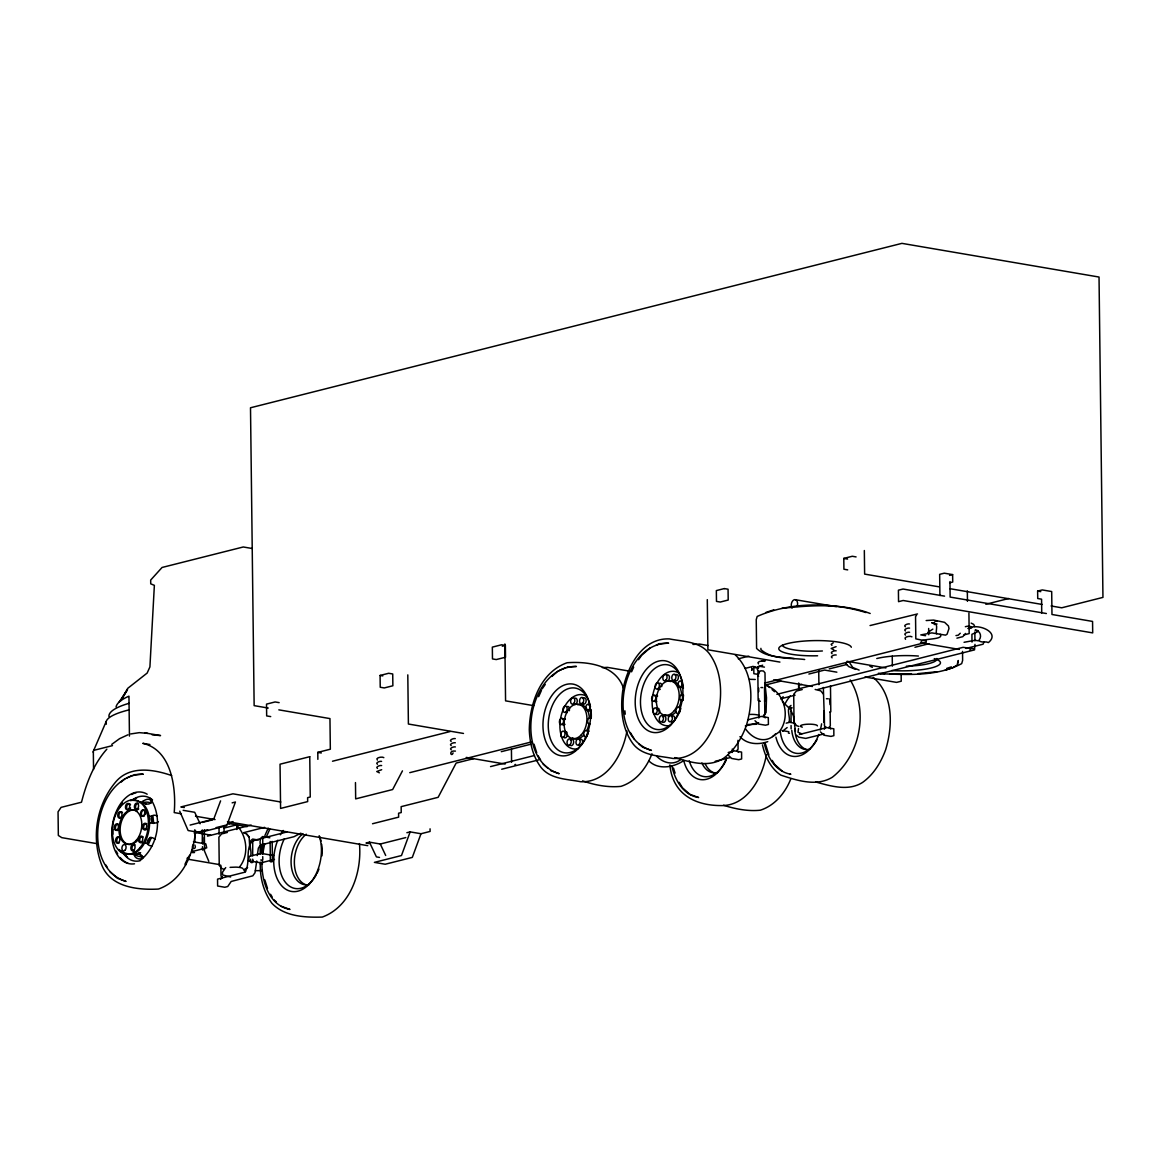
<?xml version="1.0" encoding="UTF-8"?>
<svg xmlns="http://www.w3.org/2000/svg" width="1161" height="1161" viewBox="0 0 1161 1161"><rect width="100%" height="100%" fill="white"/><g stroke="black" fill="none" stroke-linecap="round" stroke-linejoin="round"><path stroke-width="1.5" d="M823.686 722.316L824.005 710.808M130.554 800.684L136.78 797.796L131.106 800.379C164.615 798.391 147.708 872.448 119.002 849.489M195.556 830.449C193.785 854.032 182.262 880.778 158.389 889.065C137.535 890.124 110.411 887.294 101.689 864.887C91.124 837.879 96.523 805.444 114.823 783.022C128.697 765.172 152.947 769.104 171.654 775.548M260.34 862.173C259.687 876.599 263.213 891.474 271.863 903.229C284.416 916.653 305.038 917.553 322.308 917.074C350.912 906.523 362.029 871.679 359.446 843.583M262.705 854.119L264.664 843.742M256.741 860.983L255.014 872.738L252.808 875.815L231.17 881.475L227.73 886.525L224.828 887.265L217.615 886.003L217.557 879.138L245.029 872.143C250.515 863.189 245.392 850.868 251.516 842.059L254.956 840.114L286.767 832.002M257.278 855.599L258.352 848.183L259.73 846.035M202.682 837.473L202.682 843.96M791.033 707.397L791.047 722.157M252.721 841.072L252.663 855.788M262.763 838.532L262.705 853.248M187.864 858.095L184.991 864.219M220.677 879.356L222.143 876.744M261.631 848.735L262.865 843.8M626.969 730.951C622.862 753.982 607.609 782.862 580.718 781.745C566.989 778.973 550.691 779.408 541.07 767.465C532.884 756.624 529.808 743.142 529.3 729.79C529.663 703.581 540.286 672.263 567.105 662.742C588.685 661.131 617.405 665.587 624.008 689.997M732.054 752.502L733.534 749.89M758.801 718.035L759.221 716.337M766.391 754.781C762.284 777.812 747.031 806.692 720.139 805.574C693.523 805.328 672.451 792.978 669.882 764.896M824.295 729.224L825.761 726.612M957.433 663.497L958.318 660.522L957.448 664.774L952.949 667.648L945.112 670.216M420.993 833.743L410.152 831.886L401.474 855.541L374.393 862.376L385.234 864.234L412.315 857.398L420.993 833.743L430.092 831.436L430.063 828.823M220.59 800.872L213.74 819.1L190.114 825.065M93.344 752.473A64.523 13.526 -0.7 0 1 93.722 750.354L106.202 721.489M151.423 837.458L148.623 843.742L144.515 843.046M264.897 835.572L268.22 828.127M266.362 836.892L269.831 829.128M538.66 696.658L541.432 690.447M631.584 671.827L633.659 667.169M651.974 753.75C646.474 768.089 636.039 781.527 620.961 786.36C608.016 787.68 594.751 785.068 582.532 780.874M790.728 779.075C785.271 792.861 774.866 805.516 760.397 810.189C747.989 811.539 735.305 808.956 723.521 805.255M225.713 867.601L222.52 872.172L222.549 874.93L230.604 876.99M960.263 633.238L958.202 635.227L955.967 635.575M965.502 633.456L962.788 636.663L956.911 638.158M402.461 770.86L392.65 789.538L355.672 798.87L355.469 782.572M185.484 865.206L185.978 864.263M239.805 866.657C249.441 854.264 246.959 834.846 235.756 824.295M126.723 690.94L120.831 700.663L127.71 688.357L147.157 673.061L149.914 666.907L154.369 585.362L150.727 583.823L150.683 580.05L162.061 567.468L243.273 546.976L252.198 548.5M798.536 728.586L797.999 732.272L801.874 733.854M118.988 702.216L127.55 689.547M542.129 688.894L545.249 684.468M638.521 659.724L641.641 655.312L650.175 647.838M764.46 701.026L765.331 700.591L764.997 672.858L763.488 671.014L760.832 670.797L757.828 672.814L758.162 700.547L760.339 701.273M453.109 752.923C451.44 757.77 447.812 750.079 455.431 751.094M187.124 858.313L187.937 857.369M188.895 856.252L189.809 855.164M247.612 867.514L244.507 869.299M932.834 629.117L927.77 632.484M106.856 749.15C93.562 763.982 86.407 783.196 81.502 802.222L61.083 807.374L58.05 811.858L58.34 835.456L61.765 837.647L97.277 843.713M763.372 715.669L766.071 712.52L766.492 697.732L764.925 683.176M121.165 782.064L124.822 778.857M140.249 860.374C158.244 846.325 163.164 817.184 150.219 798.275M551.852 676.457L556.729 672.175M758.597 674.556L757.741 675.687L758.626 676.384M111.761 744.361L119.568 738.672L127.913 734.811M782.688 731.096L787.158 727.555M772.558 736.582L779.06 732.025C791.309 716.976 784.546 691.143 765.723 685.425M158.375 821.741C150.828 827.474 147.447 812.018 157.011 815.791M194.526 852.537L192.465 852.595L192.421 849.228M791.004 705.424C785.547 708.544 790.83 717.44 789.03 722.2M228.63 824.121L233.042 821.538M300.859 833.148L293.98 836.704L262.038 844.715M682.842 761.181C672.93 767.552 658.055 769.99 648.955 760.992M763.445 716.468L764.838 714.697L764.518 688.154M736.698 750.949L738.077 749.164L737.975 740.312M829.926 712.215L830.797 711.78L830.478 685.788M828.925 727.671L830.318 725.886L830.144 711.737M126.36 778.16L132.499 775.403M140.626 852.74L135.968 854.83L131.861 854.133M557.948 671.116L565.61 667.662M656.313 645.066L659.375 643.687L668.634 643.179C620.003 642.701 604.271 736.176 651.423 750.398L642.759 747.263L639.014 743.983M833.221 642.875L831.145 644.311L831.929 645.371M759.425 672.988L756.595 674.164L753.866 673.699L753.794 667.807L758.583 667.56M916.537 615.272L915.55 616.535L915.811 638.855L926.202 641.017L926.217 642.309L764.606 683.089M977.431 631.874L971.917 634.312L972.004 642.091M765.926 612.428L773.763 609.859M946.665 668.431L951.367 666.878M969.856 649.797L970.611 649.55M380.082 675.455L388.674 673.278L392.723 673.975L392.868 685.774L384.276 687.936L380.227 687.254L380.082 675.455L382.782 675.92M847.704 569.877L843.916 569.224L843.786 558.412L852.29 556.264L856.078 556.917M502.292 646.213L505.369 645.429L505.514 657.228L496.269 659.564L492.482 658.911L492.337 647.127L501.581 644.79L505.369 645.429M93.722 750.354L112.472 745.623M949.538 575.392L952.63 574.608L952.717 582.038L949.64 582.822M317.867 759.338L317.795 752.372L330.334 749.208L329.956 718.586L278.829 709.85M332.51 761.224L450.207 731.517M738.294 658.809L748.83 656.154M870.053 625.547L917.509 613.937M1041.736 612.979L1041.577 599.192L1037.731 598.525L1037.629 591.094L1042.259 589.933L1051.692 591.544L1051.968 614.488L1092.559 621.425L1092.704 632.89L903.171 600.498L898.541 601.659L898.411 590.194L903.026 589.033L944.561 596.13M761.979 661.001L765.346 660.145M985.834 604.271L1008.691 598.51M744.999 668.417L752.894 666.429L755.898 666.936M232.142 802.846L235.422 802.019L226.743 825.689L199.663 832.51L188.126 830.536L179.752 811.191M202.275 822.438L212.782 819.797M921.181 641.438C922.516 638.361 944.793 639.972 940.163 634.283M409.76 772.66L530.969 742.068M473.47 758.699L456.142 763.067L438.132 797.317L401.155 806.648L401.227 812.555L398.586 813.222L398.644 817.141L372.521 823.744M501.291 751.675L530.983 744.172M765.259 685.048L780.947 681.086M808.869 674.033L824.557 670.071L836.863 672.175M829.201 668.91L846.688 664.498M914.941 647.272L928.931 643.731M963.935 634.907L969.174 633.572L968.927 613.124M223.986 828.069L236.713 824.847L236.786 829.505M801.787 684.337L798.608 685.15L798.652 688.72M207.485 836.123L251.226 825.094M490.537 766.594L534.452 755.506M776.883 694.322L963.079 647.33L973.469 648.709M965.996 648.448L983.091 644.21L984.02 641.902M243.636 832.669L264.635 827.358M501.712 769.235L538.602 759.918M781.019 698.733L795.067 695.192M817.91 689.416L974.529 649.884L974.993 644.37M193.219 851.274L206.731 847.864L205.845 843.945L193.437 841.827M786.171 723.172L789.567 722.316L794.704 723.201M274.46 859.445L260.964 862.855L248.556 860.736L249.267 856.397L261.181 853.393L273.59 855.512M405.799 837.574L380.286 844.018L369.445 842.16L366.02 843.017L369.125 843.554M406.872 832.713L410.152 831.886M728.208 752.502L734.608 750.877L741.574 752.096L741.632 758.96L738.73 759.7L731.749 758.481L728.223 755.187M194.235 833.105L207.674 829.738M216.077 827.633L226.163 825.108M747.902 719.791L761.326 716.424L768.292 717.6L768.408 724.479L765.505 725.204L758.525 724.043L754.998 720.749M799.378 734.478L826.835 727.599L833.816 728.818L833.859 735.682L830.957 736.408L823.991 735.203L820.45 731.909M745.318 725.973L758.626 722.722M767.769 741.647C758.467 744.97 746.929 744.433 739.949 736.669M824.092 733.926L805.778 738.396L798.812 737.177L796.548 735.232M715.22 761.268L730.196 757.611M130.758 733.941L139.305 732.649L147.665 733.36M262.386 870.547L255.333 870.721M514.845 764.606L515.615 764.446M967.853 628.42C975.69 628.754 970.262 624.821 965.342 626.708M802.222 689.561L796.417 691.042L793.703 694.263L794.051 722.548L796.635 725.654L798.812 726.452M227.396 832.452L221.577 833.917L218.892 837.139L219.24 865.438L221.954 868.559L224.247 869.386M926.159 620.554L933.531 620.076L944.59 622.325L948.45 625.997L948.987 628.551L947.071 634.225L945.533 635.14L931.819 632.89L920.789 634.893L925.578 635.706M934.17 624.487L937.043 624.023M969.42 627.941C978.752 623.312 1000.797 632.687 988.359 642.599C986.284 640.872 979.797 643.455 979.057 640.103C982.206 636.373 980.073 630.394 975.008 630.162L978.201 630.699M781.992 608.32C811.147 605.316 842.276 602.907 870.184 613.487M936.883 671.755L918.177 673.612M934.547 621.019L937.087 620.903M230.081 867.354L235.915 867.122A9.056 1.901 -0.7 0 1 242.533 868.254L243.055 868.863M756.783 724.246L748.105 724.479M692.928 644.442L699.575 644.065L708.123 645.531M567.149 666.98L576.407 666.458C527.776 665.979 512.03 759.454 559.196 773.676L550.532 770.541M602.356 667.633L607.348 667.357L629.552 671.145M134.037 774.721L143.282 774.198C94.621 773.647 78.861 867.252 126.07 881.417L117.406 878.282L109.918 871.708M911.516 673.975L889.689 673.946M749.527 679.316L755.245 679.475M152.207 845.759C142.672 846.645 148.753 832.843 155.023 839.418M152.193 734.855L160.552 735.566L144.907 732.91M760.934 687.544L762.748 687.559M826.414 698.733L828.214 698.748M964.051 642.294L975.08 640.291L978.636 640.857M794.168 658.548C781.614 656.836 766.245 657.794 756.595 648.462L756.246 619.655L757.19 616.447C790.481 601.717 831.465 602.008 866.062 612.558M804.689 659.506C790.264 657.692 772.486 659.854 760.919 649.623L760.905 648.346M878.398 673.278L884.842 673.656M880.314 673.728C907.336 674.672 937.159 676.718 961.685 663.628L962.629 660.406L962.527 651.408M788.711 707.644L792.194 707.847M789.451 733.273L788.377 733.084M271.485 861.897L270.368 861.694L270.121 841.464M909.513 623.95C908.018 623.413 902.852 625.344 905.377 626.824M909.571 628.116C908.076 627.579 902.91 629.509 905.42 630.989M909.614 632.266C908.12 631.729 902.953 633.674 905.478 635.14M836.109 646.648L831.189 648.477L833.801 649.768M836.167 650.813C834.672 650.276 829.505 652.206 832.031 653.687M836.21 654.978C834.715 654.427 829.549 656.371 832.074 657.837M762.661 665.195L757.741 667.009L757.248 669.346L759.091 671.58M455.272 738.614C453.777 738.077 448.61 740.007 451.136 741.487M455.33 742.779C453.835 742.227 448.668 744.172 451.179 745.638M455.373 746.929C453.878 746.392 448.712 748.337 451.237 749.803M381.577 761.384C380.082 760.847 374.916 762.777 377.441 764.257M381.635 765.549C380.126 765.012 374.974 766.942 377.485 768.422M381.679 769.699L376.759 771.528L379.371 772.82M757.799 671.116L758.931 671.29M952.63 574.608L944.285 573.186L939.655 574.347L939.917 595.535M1037.629 591.094L1040.778 591.631M843.786 558.412L847.574 559.065M939.205 586.856L864.626 574.1L864.335 550.517M949.858 588.671L1042.201 604.46M1051.082 605.969L1061.735 607.798L1102.95 597.393L1099.032 277.044L901.923 243.36L250.5 407.772L254.143 705.641L268.249 708.05M1046.38 613.53L950.133 597.073L949.945 581.574M934.924 623.312L931.732 622.76C940.004 622.76 934.895 630.945 936.695 633.819M795.43 599.715L836.297 606.695M911.965 636.823C910.34 635.488 902.91 637.012 905.522 639.305M920.484 642.773L959.363 649.42M847.037 661.306L885.901 667.952M779.931 662.089L707.905 649.783L707.296 599.642M864.96 676.979L896.582 682.392L901.226 681.217L901.139 674.091M764.91 661.422C763.285 660.087 755.855 661.61 758.467 663.903M764.446 667.125L759.018 666.196L757.756 667.314L758.525 668.068M773.574 679.853L812.453 686.499M815.167 689.46L820.74 690.839L823.338 694.031M782.021 730.545L788.856 731.72M533.683 705.656L505.572 700.852L504.875 643.949M789.857 774.053L790.844 774.227C775.533 771.775 767.116 756.856 764.185 742.88M463.486 733.447L408.396 724.029L407.801 674.875M279.148 702.637L275.099 701.955L266.522 704.117L266.667 715.916L270.716 716.598M466.243 757.422L505.122 764.069M383.827 757.625C382.201 756.275 374.771 757.799 377.383 760.092M317.795 752.372L321.292 752.981M149.929 744.535L142.818 743.33C171.755 749.977 176.298 788.304 174.208 812.584L181.319 813.803M280.802 802.004L232.926 793.819L180.855 806.953L184.323 807.548M140.263 801.729L144.37 802.44M183.162 810.32L194.714 812.294L200.113 823.759M195.512 816.227L215.061 819.564M227.483 821.683L367.776 845.672M229.312 823.599L247.133 826.647M148.869 815.922L152.976 816.618L153.673 823.41L149.58 822.714M379.487 857.428L376.396 856.891L369.445 842.16M194.569 832.364L210.605 835.107M187.85 859.198L219.821 864.655M269.845 837.778L262.691 836.53C257.118 839.548 262.473 848.56 260.644 853.291M258.381 840.056L252.648 839.055C247.075 842.073 252.43 851.1 250.602 855.831M971.147 623.109L973.702 624.4L974.776 626.621M244.115 832.988L246.408 833.816L249.136 837.023L249.818 848.836M829.201 727.207L830.739 729.05M763.72 716.018L765.244 717.861M736.974 750.485L738.498 752.343M815.748 781.977C830.725 786.099 848.328 791.526 862.565 782.441C873.711 774.46 880.909 762.487 885.611 749.832C892.896 726.147 893.622 694.873 873.261 677.443M674.759 757.582C690.142 762.197 708.384 767.856 723.143 758.612C734.289 750.63 741.487 738.672 746.189 726.002C753.3 702.797 754.186 672.611 735.189 654.804M281.325 906.306L289.989 909.44C269.686 905.841 262.212 882.781 261.922 864.655M260.34 864.234L262.386 864.19L262.342 860.809M260.732 860.011L262.778 859.967L262.734 856.6M859.125 670.1L852.813 667.517L849.983 663.352M855.512 669.375L848.691 666.574L845.658 663.468M790.22 709.182L782.383 701.534M222.273 877.745L220.996 875.945L220.866 865.322M767.131 685.425L769.612 687.53M772.08 689.619L774.561 691.724M782.18 771.093L774.692 764.518L772.21 760.426M543.043 763.967L548.036 768.35M273.836 899.731L276.333 901.923M122.253 852.406C116.115 847.167 136.055 865.38 122.979 853.074M829.578 698.98L830.057 704.654M824.136 712.186L823.338 687.472M825.689 727.642L824.47 725.843L824.295 711.693M243.737 869.952L245.624 871.664M791.207 711.069L793.442 715.96L795.445 731.198M249.136 837.023L246.408 833.816M732.228 749.121L733.171 750.674M850.186 679.954C868.834 710.372 860.432 755.332 832.306 777.26C816.502 786.911 797.027 780.468 780.802 775.113C770.512 768.176 765.172 756.595 762.443 744.84M679.141 782.325L682.465 787.797L689.953 794.371L698.617 797.505C683.336 795.125 674.875 780.076 671.958 766.158M630.307 732.489L634.443 739.325M538.065 755.767L540.562 759.875M270.528 894.26L272.182 896.989M105.782 864.887L107.436 867.615M208.82 861.36L203.451 848.575M380.286 844.018L385.684 855.468M106.391 724.174L106.057 723.288A89.324 18.721 -0.7 0 1 129.132 709.864M765.172 743.055L768.887 754.955M673.482 768.031L675.063 773.124M534.045 744.201L536.716 752.705M264.853 879.951L267.509 888.455M624.894 710.822L625.228 714.189M974.848 631.947L974.95 640.814M967.331 590.876L967.461 601.354M928.669 628.478L928.742 634.704M892.243 656.168L892.359 666.153M818.723 669.708L818.911 684.685M798.695 682.987L798.783 689.779M791.076 725.509L791.12 728.861M758.67 688.11L758.713 691.651M758.801 698.733L758.989 714.654M511.42 748.961L511.58 762.269M272.182 841.42L272.429 861.651M262.139 843.96L262.27 854.075M260.108 845.687L260.209 854.119M252.706 859.14C254.927 863.813 248.57 863.871 250.645 859.184M224.073 825.906L224.058 833.438M219.023 827.662L219.095 834.309M204.307 829.868L204.568 850.012M202.261 829.912L202.42 843.35M202.464 846.703L202.507 850.055M194.685 829.854L194.83 841.667M194.874 845.034C197.109 849.721 190.752 849.794 192.828 845.077M129.452 736.074L128.958 696.165A125.751 26.355 -0.7 0 0 116.085 706.947M93.33 751.414L93.548 769.438M792.063 608.161A4.847 3.12 -80.3 0 1 792.107 601.732A4.847 3.12 -80.3 0 1 796.402 600.266A4.847 3.12 -80.3 0 1 797.099 606.448M934.286 658.621A36.31 7.619 -0.7 0 1 932.762 667.575A36.31 7.619 -0.7 0 1 891.706 670.521M872.39 667.285A36.31 7.619 -0.7 0 1 869.821 666.095M876.773 658.534A36.31 7.619 -0.7 0 1 918.395 656.052M936.825 658.519A32.784 6.879 -0.7 0 1 906.378 666.196M817.591 655.776A36.31 7.619 -0.7 0 1 778.871 649.159A36.31 7.619 -0.7 0 1 812.598 640.64A36.31 7.619 -0.7 0 1 851.318 647.257M822.394 650.973A32.784 6.879 -0.7 0 1 782.34 645.211M319.188 835.702A36.31 23.394 -80.3 0 1 295.721 891.561A36.31 23.394 -80.3 0 1 277.784 840.216M280.411 834.803A36.31 23.394 -80.3 0 1 283.211 830.449M319.652 836.762A32.784 21.116 -80.3 0 1 321.016 841.101M321.626 844.178A32.784 21.116 -80.3 0 1 321.989 855.831M318.927 869.067A32.784 21.116 -80.3 0 1 316.909 873.594M316.155 875.002A32.784 21.116 -80.3 0 1 286.114 883.173A32.784 21.116 -80.3 0 1 284.387 838.75M309.436 884.479A27.472 17.691 -80.3 0 1 291.367 866.483A27.472 17.691 -80.3 0 1 303.006 833.642M308.042 885.306A27.472 17.691 -80.3 0 1 294.372 863.61A27.472 17.691 -80.3 0 1 306.286 834.208M128 863.262A36.31 23.394 -80.3 0 1 120.163 857.515M117.682 853.901A36.31 23.394 -80.3 0 1 116.289 851.129M112.878 834.178A36.31 23.394 -80.3 0 1 113.023 829.491M119.554 807.301A36.31 23.394 -80.3 0 1 122.355 802.962M131.643 794.516A36.31 23.394 -80.3 0 1 136.287 792.644M134.516 863.799A36.31 23.394 -80.3 0 1 112.69 823.425A36.31 23.394 -80.3 0 1 147.186 794.211M142.818 857.065A27.472 17.691 -80.3 0 1 139.842 856.208M133.791 799.116A32.784 21.116 -80.3 0 1 152.541 799.929M140.133 860.736A32.784 21.116 -80.3 0 1 122.892 852.493M143.224 802.236A27.472 17.691 -80.3 0 1 145.836 804.283M151.83 816.43A27.472 17.691 -80.3 0 1 152.526 823.222M150.277 837.255A27.472 17.691 -80.3 0 1 147.476 843.554M139.48 852.537A27.472 17.691 -80.3 0 1 134.821 854.641M142.643 856.528A27.472 17.691 -80.3 0 1 135.155 854.917M145.125 802.222A27.472 17.691 -80.3 0 1 151.22 803.122M137.419 840.549A17.386 11.189 -80.3 0 1 135.634 842.262M134.691 842.944A17.386 11.189 -80.3 0 1 120.193 827.909A17.386 11.189 -80.3 0 1 137.056 811.104M138.725 808.912A3.207 2.061 -80.3 0 1 135.532 806.997A3.207 2.061 -80.3 0 1 138.667 803.485M129.742 803.833A3.207 2.061 -80.3 0 1 130.525 804.776M130.569 807.911A3.207 2.061 -80.3 0 1 130.235 808.651M127.71 809.798A3.207 2.061 -80.3 0 1 126.767 806.097A3.207 2.061 -80.3 0 1 129.234 803.644M122.036 812.134A3.207 2.061 -80.3 0 1 122.471 812.526M122.529 816.952A3.207 2.061 -80.3 0 1 121.6 818.012M121.049 818.244A3.207 2.061 -80.3 0 1 118.93 815.225A3.207 2.061 -80.3 0 1 121.528 811.945M118.088 830.231A3.207 2.061 -80.3 0 1 115.461 827.038A3.207 2.061 -80.3 0 1 118.973 824.745M119.017 829.186A3.207 2.061 -80.3 0 1 118.596 829.796M118.93 843.307A3.207 2.061 -80.3 0 1 116.927 839.476A3.207 2.061 -80.3 0 1 120.352 837.589M142.397 842.48A3.207 2.061 -80.3 0 1 139.77 839.301A3.207 2.061 -80.3 0 1 143.267 837.008M134.125 850.969A3.207 2.061 -80.3 0 1 132.035 847.53A3.207 2.061 -80.3 0 1 135.111 844.845M145.285 811.176A3.207 2.061 -80.3 0 1 145.328 814.311M144.574 815.661A3.207 2.061 -80.3 0 1 141.381 813.745A3.207 2.061 -80.3 0 1 144.501 810.233M146.837 829.143A3.207 2.061 -80.3 0 1 146.33 829.593M145.778 829.825A3.207 2.061 -80.3 0 1 143.703 826.4A3.207 2.061 -80.3 0 1 146.765 823.715M108.945 716.511A100.31 21.029 -0.7 0 1 129.045 703.305M680.723 759.599A28.053 20.637 75.8 0 1 656.531 756.087M588.061 733.302A32.784 21.116 -80.3 0 1 554.305 746.247A32.784 21.116 -80.3 0 1 558.992 695.004A32.784 21.116 -80.3 0 1 590.485 706.86M590.993 710.01A32.784 21.116 -80.3 0 1 591.239 718.34M578.28 748.656A27.472 17.691 -80.3 0 1 560.444 719.24A27.472 17.691 -80.3 0 1 586.682 696.266M567.395 706.512A3.207 2.061 -80.3 0 1 569.543 709.11M569.47 709.937A3.207 2.061 -80.3 0 1 569.267 710.75M566.916 712.81A3.207 2.061 -80.3 0 1 565.973 712.23M566.771 732.112A3.207 2.061 -80.3 0 1 567.105 732.678M567.41 734.173A3.207 2.061 -80.3 0 1 565.886 737.598A3.207 2.061 -80.3 0 1 563.506 736.742M564.725 731.822A3.207 2.061 -80.3 0 1 565.813 731.546M577.743 704.8A17.386 11.189 -80.3 0 1 589.309 717.454M589.033 723.419A17.386 11.189 -80.3 0 1 586.827 730.516M586.9 736.161A3.207 2.061 -80.3 0 1 583.78 735.044A17.386 11.189 -80.3 0 1 572.417 737.961M570.472 740.007A3.207 2.061 -80.3 0 1 573.258 740.225A3.207 2.061 -80.3 0 1 572.939 744.52A3.207 2.061 -80.3 0 1 570.095 745.057M582.967 698.545A3.207 2.061 -80.3 0 1 585.855 698.966A3.207 2.061 -80.3 0 1 585.144 703.435A3.207 2.061 -80.3 0 1 582.256 703.015M574.564 698.443A3.207 2.061 -80.3 0 1 577.249 700.809A3.207 2.061 -80.3 0 1 574.637 704.509M579.412 739.905A3.207 2.061 -80.3 0 1 582.198 740.123A3.207 2.061 -80.3 0 1 581.879 744.419A3.207 2.061 -80.3 0 1 579.034 744.956M562.838 719.428A3.207 2.061 -80.3 0 1 565.378 719.283M565.015 724.319A3.207 2.061 -80.3 0 1 562.113 723.898M591.341 710.242A3.207 2.061 -80.3 0 1 588.453 709.821M589.164 705.351A3.207 2.061 -80.3 0 1 590.209 704.669M588.192 730.995A3.207 2.061 -80.3 0 1 589.251 731.14M583.78 735.044A3.207 2.061 -80.3 0 1 585.768 730.574A3.207 2.061 -80.3 0 1 587.858 734.013M590.325 723.709A3.207 2.061 -80.3 0 1 587.698 720.517A3.207 2.061 -80.3 0 1 591.21 718.224M726.583 757.712A36.31 23.394 -80.3 0 1 703.653 779.713A36.31 23.394 -80.3 0 1 683.684 760.411M726.176 760.194A32.784 21.116 -80.3 0 1 689.242 760.789M717.701 772.486A27.472 17.691 -80.3 0 1 701.912 762.995M716.192 773.299A27.472 17.691 -80.3 0 1 705.075 763.546M802.324 727.149A8.475 1.771 -0.7 0 1 806.155 724.304A8.475 1.771 -0.7 0 1 817.388 725.886M749.977 714.421A8.475 1.771 -0.7 0 1 759.323 715.495M775.432 733.97A28.053 20.637 75.8 0 1 745.522 728.847M680.854 708.442A32.784 21.116 -80.3 0 1 646.271 722.621A32.784 21.116 -80.3 0 1 652.903 670.042A32.784 21.116 -80.3 0 1 683.394 688.371M683.466 695.062A32.784 21.116 -80.3 0 1 682.915 700.17M670.507 725.378A27.472 17.691 -80.3 0 1 653.875 713.754A27.472 17.691 -80.3 0 1 656.4 684.221M657.184 682.741A27.472 17.691 -80.3 0 1 678.909 672.988M659.622 683.234A3.207 2.061 -80.3 0 1 661.712 686.659M660.246 689.257A3.207 2.061 -80.3 0 1 659.158 689.532M658.635 689.344A3.207 2.061 -80.3 0 1 658.2 688.952M658.548 708.442A3.207 2.061 -80.3 0 1 658.998 708.834M659.564 710.097A3.207 2.061 -80.3 0 1 658.374 714.117A3.207 2.061 -80.3 0 1 655.733 713.464M656.444 708.979A3.207 2.061 -80.3 0 1 657.503 708.297M669.97 681.522A17.386 11.189 -80.3 0 1 681.594 695.642M681.26 700.141A17.386 11.189 -80.3 0 1 679.054 707.238M676.065 711.795A17.386 11.189 -80.3 0 1 664.658 714.683M662.699 716.729A3.207 2.061 -80.3 0 1 665.485 716.947A3.207 2.061 -80.3 0 1 665.166 721.242A3.207 2.061 -80.3 0 1 662.321 721.779M675.194 675.267A3.207 2.061 -80.3 0 1 678.097 675.687A3.207 2.061 -80.3 0 1 677.371 680.157A3.207 2.061 -80.3 0 1 674.483 679.736M666.791 675.165A3.207 2.061 -80.3 0 1 669.462 677.937A3.207 2.061 -80.3 0 1 666.356 681.043M665.906 680.651A3.207 2.061 -80.3 0 1 665.572 680.085M671.639 716.627A3.207 2.061 -80.3 0 1 674.439 716.845A3.207 2.061 -80.3 0 1 674.12 721.141A3.207 2.061 -80.3 0 1 671.261 721.678M655.065 696.136A3.207 2.061 -80.3 0 1 657.619 696.005M656.734 701.476A3.207 2.061 -80.3 0 1 654.354 700.62M683.06 687.414A3.207 2.061 -80.3 0 1 680.68 686.543M681.391 682.073A3.207 2.061 -80.3 0 1 681.899 681.623M678.619 713.318A3.207 2.061 -80.3 0 1 675.978 711.504A3.207 2.061 -80.3 0 1 677.821 707.354A3.207 2.061 -80.3 0 1 680.143 709.908M679.882 711.533A3.207 2.061 -80.3 0 1 679.562 712.274M683.06 699.981A3.207 2.061 -80.3 0 1 680.273 699.764A3.207 2.061 -80.3 0 1 680.593 695.468A3.207 2.061 -80.3 0 1 683.437 694.946M821.611 723.825A36.31 23.394 -80.3 0 1 820.261 730.008M818.824 734.434A36.31 23.394 -80.3 0 1 795.88 756.435A36.31 23.394 -80.3 0 1 775.911 737.133M781.295 699.59A36.31 23.394 -80.3 0 1 783.124 696.644M816.938 739.775A32.784 21.116 -80.3 0 1 795.154 753.126A32.784 21.116 -80.3 0 1 780.236 731.343M784.459 705.003A32.784 21.116 -80.3 0 1 790.336 695.903M809.928 749.208A27.472 17.691 -80.3 0 1 791.758 730.371M806.91 749.687A27.472 17.691 -80.3 0 1 794.792 729.181M622.659 691.332C620.192 709.444 622.035 729.152 633.296 744.186C642.918 756.13 659.23 755.695 672.945 758.467C700.533 759.541 715.582 729.529 719.617 706.033C722.084 687.922 720.241 668.214 708.965 653.179C699.343 641.235 683.045 641.67 669.316 638.898C641.728 637.824 626.693 667.851 622.659 691.332M134.255 854.714C134.458 858.139 139.654 860.098 142.469 858.356L142.847 857.848C142.629 854.423 137.448 852.464 134.618 854.206L134.255 854.714M142.861 801.322L142.919 802.498C153.731 808.782 153.455 793.95 142.861 801.322M751.762 668.286L751.791 670.187L751.762 668.286M724.275 588.583L716.352 590.586L716.482 601.398L720.27 602.037L728.194 600.034L728.063 589.222L724.275 588.583M309.755 756.696L280.048 764.199L280.585 808.433L307.665 801.598L307.607 797.665L310.248 796.997L309.755 756.696M120.947 817.373A3.207 2.061 -80.3 0 0 120.889 811.931A3.207 2.061 -80.3 0 0 117.754 815.443A3.207 2.061 -80.3 0 0 120.947 817.373M139.683 848.052A27.472 17.691 -80.3 0 0 139.117 801.54A27.472 17.691 -80.3 0 0 112.341 831.624A27.472 17.691 -80.3 0 0 139.683 848.052M118.828 842.436A3.207 2.061 -80.3 0 0 118.756 836.994A3.207 2.061 -80.3 0 0 115.636 840.506A3.207 2.061 -80.3 0 0 118.828 842.436M145.676 828.954A3.207 2.061 -80.3 0 0 145.618 823.512A3.207 2.061 -80.3 0 0 142.484 827.024A3.207 2.061 -80.3 0 0 145.676 828.954M136.272 840.346A17.386 11.189 -80.3 0 0 135.91 810.915A17.386 11.189 -80.3 0 0 118.959 829.955A17.386 11.189 -80.3 0 0 136.272 840.346M125.069 850.186A3.207 2.061 -80.3 0 0 125.011 844.758A3.207 2.061 -80.3 0 0 121.89 848.27A3.207 2.061 -80.3 0 0 125.069 850.186M137.578 808.709A3.207 2.061 -80.3 0 0 137.506 803.281A3.207 2.061 -80.3 0 0 134.386 806.793A3.207 2.061 -80.3 0 0 137.578 808.709M128.653 809.057A3.207 2.061 -80.3 0 0 128.595 803.63A3.207 2.061 -80.3 0 0 125.461 807.142A3.207 2.061 -80.3 0 0 128.653 809.057M141.744 841.841A3.207 2.061 -80.3 0 0 141.671 836.413A3.207 2.061 -80.3 0 0 138.551 839.925A3.207 2.061 -80.3 0 0 141.744 841.841M134.023 850.084A3.207 2.061 -80.3 0 0 133.95 844.657A3.207 2.061 -80.3 0 0 130.83 848.169A3.207 2.061 -80.3 0 0 134.023 850.084M117.435 829.593A3.207 2.061 -80.3 0 0 117.377 824.165A3.207 2.061 -80.3 0 0 114.242 827.677A3.207 2.061 -80.3 0 0 117.435 829.593M143.761 815.515A3.207 2.061 -80.3 0 0 143.703 810.088A3.207 2.061 -80.3 0 0 140.583 813.6A3.207 2.061 -80.3 0 0 143.761 815.515M579.107 747.64A36.31 23.394 -80.3 0 0 578.367 686.136A36.31 23.394 -80.3 0 0 542.956 725.915A36.31 23.394 -80.3 0 0 579.107 747.64M581.414 734.666A17.386 11.189 -80.3 0 0 581.051 705.22A17.386 11.189 -80.3 0 0 564.115 724.261A17.386 11.189 -80.3 0 0 581.414 734.666M582.72 703.029A3.207 2.061 -80.3 0 0 582.662 697.601A3.207 2.061 -80.3 0 0 579.528 701.113A3.207 2.061 -80.3 0 0 582.72 703.029M573.81 703.377A3.207 2.061 -80.3 0 0 573.737 697.95A3.207 2.061 -80.3 0 0 570.617 701.462A3.207 2.061 -80.3 0 0 573.81 703.377M566.104 711.678A3.207 2.061 -80.3 0 0 566.031 706.251A3.207 2.061 -80.3 0 0 562.911 709.763A3.207 2.061 -80.3 0 0 566.104 711.678M562.592 723.913A3.207 2.061 -80.3 0 0 562.519 718.47A3.207 2.061 -80.3 0 0 559.399 721.982A3.207 2.061 -80.3 0 0 562.592 723.913M563.97 736.742A3.207 2.061 -80.3 0 0 563.912 731.314A3.207 2.061 -80.3 0 0 560.778 734.826A3.207 2.061 -80.3 0 0 563.97 736.742M570.225 744.491A3.207 2.061 -80.3 0 0 570.153 739.064A3.207 2.061 -80.3 0 0 567.032 742.576A3.207 2.061 -80.3 0 0 570.225 744.491M579.165 744.39A3.207 2.061 -80.3 0 0 579.107 738.962A3.207 2.061 -80.3 0 0 575.972 742.474A3.207 2.061 -80.3 0 0 579.165 744.39M588.917 709.835A3.207 2.061 -80.3 0 0 588.859 704.408A3.207 2.061 -80.3 0 0 585.725 707.92A3.207 2.061 -80.3 0 0 588.917 709.835M671.348 724.362A36.31 23.394 -80.3 0 0 670.594 662.858A36.31 23.394 -80.3 0 0 635.198 702.637A36.31 23.394 -80.3 0 0 671.348 724.362M673.656 711.388A17.386 11.189 -80.3 0 0 673.293 681.942A17.386 11.189 -80.3 0 0 656.342 700.983A17.386 11.189 -80.3 0 0 673.656 711.388M674.947 679.751A3.207 2.061 -80.3 0 0 674.889 674.323A3.207 2.061 -80.3 0 0 671.769 677.835A3.207 2.061 -80.3 0 0 674.947 679.751M666.037 680.099A3.207 2.061 -80.3 0 0 665.979 674.672A3.207 2.061 -80.3 0 0 662.844 678.184A3.207 2.061 -80.3 0 0 666.037 680.099M658.331 688.4A3.207 2.061 -80.3 0 0 658.258 682.973A3.207 2.061 -80.3 0 0 655.138 686.485A3.207 2.061 -80.3 0 0 658.331 688.4M654.819 700.634A3.207 2.061 -80.3 0 0 654.76 695.192A3.207 2.061 -80.3 0 0 651.626 698.704A3.207 2.061 -80.3 0 0 654.819 700.634M656.197 713.464A3.207 2.061 -80.3 0 0 656.139 708.036A3.207 2.061 -80.3 0 0 653.004 711.548A3.207 2.061 -80.3 0 0 656.197 713.464M662.452 721.213A3.207 2.061 -80.3 0 0 662.394 715.786A3.207 2.061 -80.3 0 0 659.259 719.298A3.207 2.061 -80.3 0 0 662.452 721.213M671.392 721.112A3.207 2.061 -80.3 0 0 671.334 715.684A3.207 2.061 -80.3 0 0 668.214 719.196A3.207 2.061 -80.3 0 0 671.392 721.112M681.144 686.557A3.207 2.061 -80.3 0 0 681.086 681.13A3.207 2.061 -80.3 0 0 677.951 684.642A3.207 2.061 -80.3 0 0 681.144 686.557"/></g></svg>
